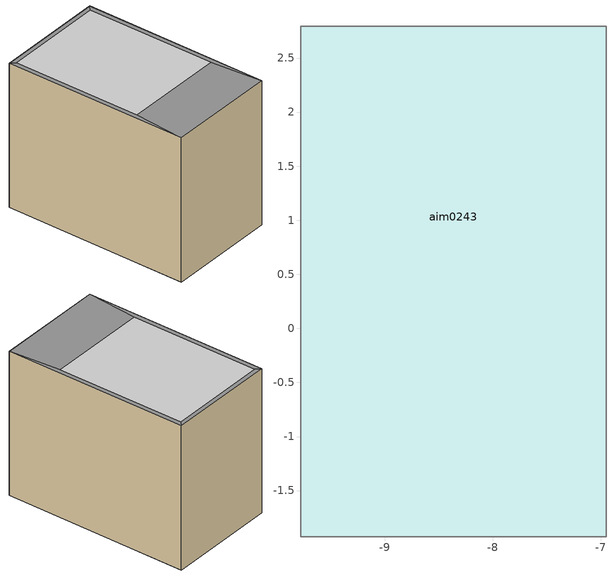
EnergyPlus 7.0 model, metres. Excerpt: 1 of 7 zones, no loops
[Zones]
aim0243
 floor ground (construction-29): -9.78,-1.93 -9.67,-0.62 -7.07,-0.62 -6.95,-1.93 z0; -7.07,-0.62 -7.07,2.68 -6.95,2.8 -6.95,-1.93 z0; -9.78,-1.93 -9.78,2.8 -9.67,2.68 -9.67,-0.62 z0; -9.78,2.8 -6.95,2.8 -7.07,2.68 -9.67,2.68 z0; -9.67,-0.62 -9.67,2.68 -7.07,2.68 -7.07,-0.62 z0
 floor to aim0560 (construction-23): -7.07,-0.62 -7.07,2.68 -6.95,2.8 -6.95,-1.93 z3.75; -9.78,2.8 -6.95,2.8 -7.07,2.68 -9.67,2.68 z3.75; -9.78,-1.93 -9.67,-0.62 -7.07,-0.62 -6.95,-1.93 z3.75; -9.78,-1.93 -9.78,2.8 -9.67,2.68 -9.67,-0.62 z3.75
 wall to aim0046 (construction-31): -6.95,2.8 -9.78,2.8 -9.78,-1.93 -6.95,-1.93 -6.95,2.8 z0:3.75
 ceiling to aim0560 (construction-33): -9.67,-0.62 -7.07,-0.62 -7.07,2.68 -9.67,2.68 z3.75
[Site:Location]
Beijing  Beijing China: Latitude {deg}=39.9066; Longitude {deg}=116.388; Time Zone {hr}=9.698967; Elevation {m}=34
[Site:GroundTemperature:BuildingSurface]
18.89, 18.92, 19.02, 19.12, 19.21, 19.23, 19.07, 19.32, 19.09, 19.21, 19.13, 18.96
[SizingPeriod:DesignDay] Day of Month=21; Humidity Indicating Type=Wet-Bulb
Name | Maximum Dry-Bulb Temperature {C} | Wet-Bulb at Max {C} | Barometric Pressure {Pa} | Wind Speed {m/s} | Wind Direction {deg} | Month | Day Type | Daily Dry-Bulb Temperature Range {deltaC} | Barometric Pressure {Pa}}
GBS_06M12_07_145204 Winter | -10.4 | -10.4 | 99400 | 1.9 | 340 | 1 | WinterDesignDay
GBS_06M12_07_145204 Summer | 32.9 | 21.8 |  | 0 | 0 | 7 | SummerDesignDay | 8.7 | 99800
[BUILDING]
Project Name: Building Azimuth=0; Building Terrain=Suburbs; Loads Convergence Tolerance=4E-02; Temperature Convergence Tolerance=4E-01; Solar Distribution=MinimalShadowing; Max Number of Warmup Days=25; Minimum Number of Warmup Days=6
[MATERIAL:NoMass]
mat-465: MediumRough, 5.28331
mat-248: MediumRough, 0.366309
mat-452: Smooth, 0.170827
[MATERIAL]
mat-378: MediumRough, 0.20422, 1.73073, 1842.12, 837.36, 0.9, 0.75, 0.75
mat-266: MediumRough, 0.20321, 1.3112, 2242.58, 837.36, 0.9, 0.75, 0.75
mat-384: Smooth, 0.01905, 0.11544, 512.591, 1381.644, 0.9, 0.75, 0.75
mat-223: Smooth, 0.01271, 0.0571142, 288.332, 1339.776, 0.9, 0.75, 0.75
mat-353: Smooth, 0.01588, 0.160266, 800.923, 837.36, 0.9, 0.75, 0.75
[MATERIAL:AirGap]
mat-464: 0.109188
[CONSTRUCTION]
construction-29: mat-465, mat-378, mat-266, mat-248
construction-23: mat-384, mat-452, mat-248
construction-33: mat-223
construction-31: mat-353, mat-464, mat-353
[AvailabilityManager:Scheduled] Schedule=COMPACT-HVAC-ALWAYS
aim0046-VAV-SYS-Availability; aim0243-VAV-SYS-Availability
[ZONE]
aim0243: 0, 0, 0, 0, 1, 1, 9.37856, 44.7181, 4.76812
[PEOPLE]
people-aim0243: aim0243, peopleSched-83, People, 0.267015, 0.5, 0.555556, aim0243-peep-activ-level
[LIGHTS]
lights-aim0243: Zone=aim0243; Schedule=LightSched-85; Design Level Calculation Method=LightingLevel; Design Level=46.1928; Return Air Fraction=0; Fraction Radiant=0.35; Fraction Visible=0.25; Fraction Replaceable.=0; LightEndUseKey=GeneralLights
[ElectricEquipment]
electrical-aim0243: Zone=aim0243; Schedule=EquipSched-84; Design Level Calculation Method=EquipmentLevel; Design Level=96.2588; Fraction Latent=0; Fraction Radiant=0.3; Fraction Lost=0; Default end use category=0
[Schedule:Day:Interval]
ds-434-Equip: NO, 5:00, 0.21, 6:00, 0.22, 7:00, 0.3, 8:00, 0.41, 11:00, 0.52, 12:00, 0.48, 13:00, 0.47, 14:00, 0.49, 16:00, 0.52, 17:00, 0.41, 18:00, 0.3, 19:00, 0.26, 20:00, 0.24, 24:00, 0.21
ds-435-Equip; ds-436-Equip: NO, 24:00, 0.21
ds-431-Occ: NO, 5:00, 0, 6:00, 0.05, 7:00, 0.3, 8:00, 0.65, 11:00, 0.8, 12:00, 0.5, 13:00, 0.4, 14:00, 0.6, 16:00, 0.8, 17:00, 0.65, 18:00, 0.5, 19:00, 0.15, 20:00, 0.1, 22:00, 0.02, 24:00, 0
ds-432-Occ: NO, 8:00, 0, 24:00, 0.05
ds-433-Occ: NO, 24:00, 0
ds-437-Light: NO, 5:00, 0.156978, 6:00, 0.15, 7:00, 0.75, 8:00, 0.84, 11:00, 0.9, 12:00, 0.8, 13:00, 0.78, 14:00, 0.83, 16:00, 0.9, 17:00, 0.84, 18:00, 0.75, 19:00, 0.71, 20:00, 0.4, 21:00, 0.3, 22:00, 0.2, 24:00, 0.156978
ds-438-Light: NO, 9:00, 0.156978, 15:00, 0.2, 24:00, 0.156978
ds-439-Light: NO, 24:00, 0.156978
[Schedule:Week:Daily]
ws-110-Equip: ds-436-Equip, ds-434-Equip, ds-434-Equip, ds-434-Equip, ds-434-Equip, ds-434-Equip, ds-435-Equip, ds-436-Equip, ds-434-Equip, ds-436-Equip, ds-436-Equip, ds-436-Equip
ws-109-Occ: ds-433-Occ, ds-431-Occ, ds-431-Occ, ds-431-Occ, ds-431-Occ, ds-431-Occ, ds-432-Occ, ds-433-Occ, ds-431-Occ, ds-433-Occ, ds-433-Occ, ds-433-Occ
ws-111-Light: ds-439-Light, ds-437-Light, ds-437-Light, ds-437-Light, ds-437-Light, ds-437-Light, ds-438-Light, ds-439-Light, ds-437-Light, ds-439-Light, ds-439-Light, ds-439-Light
[Schedule:Year]
EquipSched-84: Fraction, ws-110-Equip, 01, 01, 12, 31
peopleSched-83: Fraction, ws-109-Occ, 01, 01, 12, 31
LightSched-85: Fraction, ws-111-Light, 01, 01, 12, 31
[SCHEDULE:COMPACT]
COMPACT-HVAC-ALWAYS: Any-Number, Through: 12/31, For: AllDays, Until: 24:00, 1
[Schedule:Compact]
aim0243-peep-activ-level: Any Number, Through: 12/31, For: AllDays, Until: 24:00
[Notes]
== Converted from gbXML file using Autodesk's Green Building Studio web service == !
== gbXML2EnergyPlus stylesheet version 5.0.0.0                                  == !
== Please see your Project End User License Agreement for use restrictions.     == !
Basic description:
